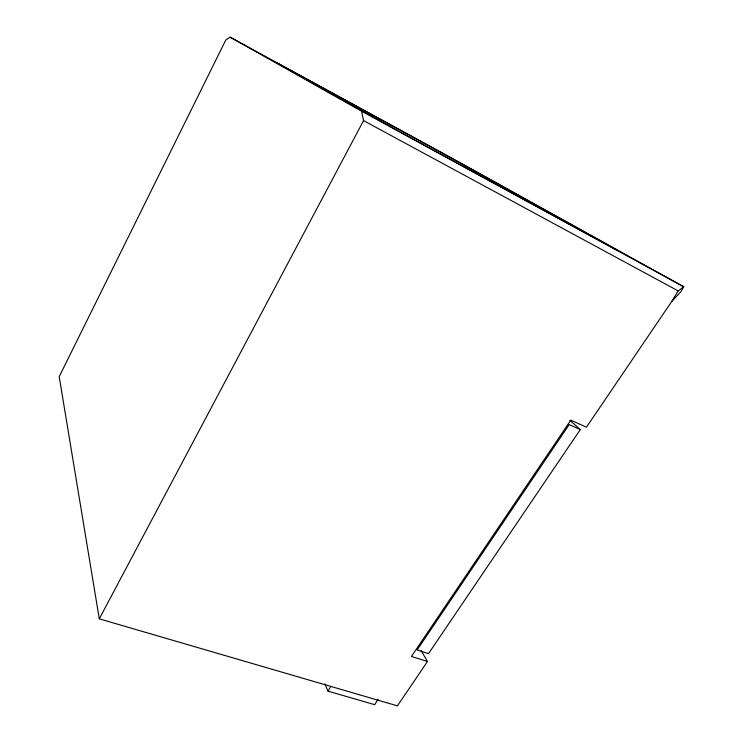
<?xml version="1.0" encoding="UTF-8"?>
<svg xmlns="http://www.w3.org/2000/svg" width="743" height="743" viewBox="0 0 743 743"><rect width="100%" height="100%" fill="white"/><g stroke="black" fill="none" stroke-linecap="round" stroke-linejoin="round"><path stroke-width="1.11" d="M99.293 618.845L363.55 120.626L361.581 111.236L230.098 37.15L225.798 40.029L59.199 376.655L99.293 618.845L397.403 705.85L427.485 661.511L421.04 650.496M378.066 699.126L374.723 704.68L328.007 691.157L330.802 686.421M427.485 661.511L411.436 656.45L570.81 420.139L586.431 427.197L671.7 301.509L678.201 290.922L683.801 286.798L464.691 165.197L230.098 37.15M580.292 429.584L428.497 653.636L417.102 649.995L569.184 424.597L580.292 429.584L569.89 420.352M671.7 301.509L680.588 292.018L683.801 286.798L361.581 111.236M363.55 120.626L678.201 290.922M324.821 683.885L328.007 691.157M443.134 153.55L277.343 63.062L400.765 132.31L616.978 250.14L443.134 153.55"/></g></svg>
